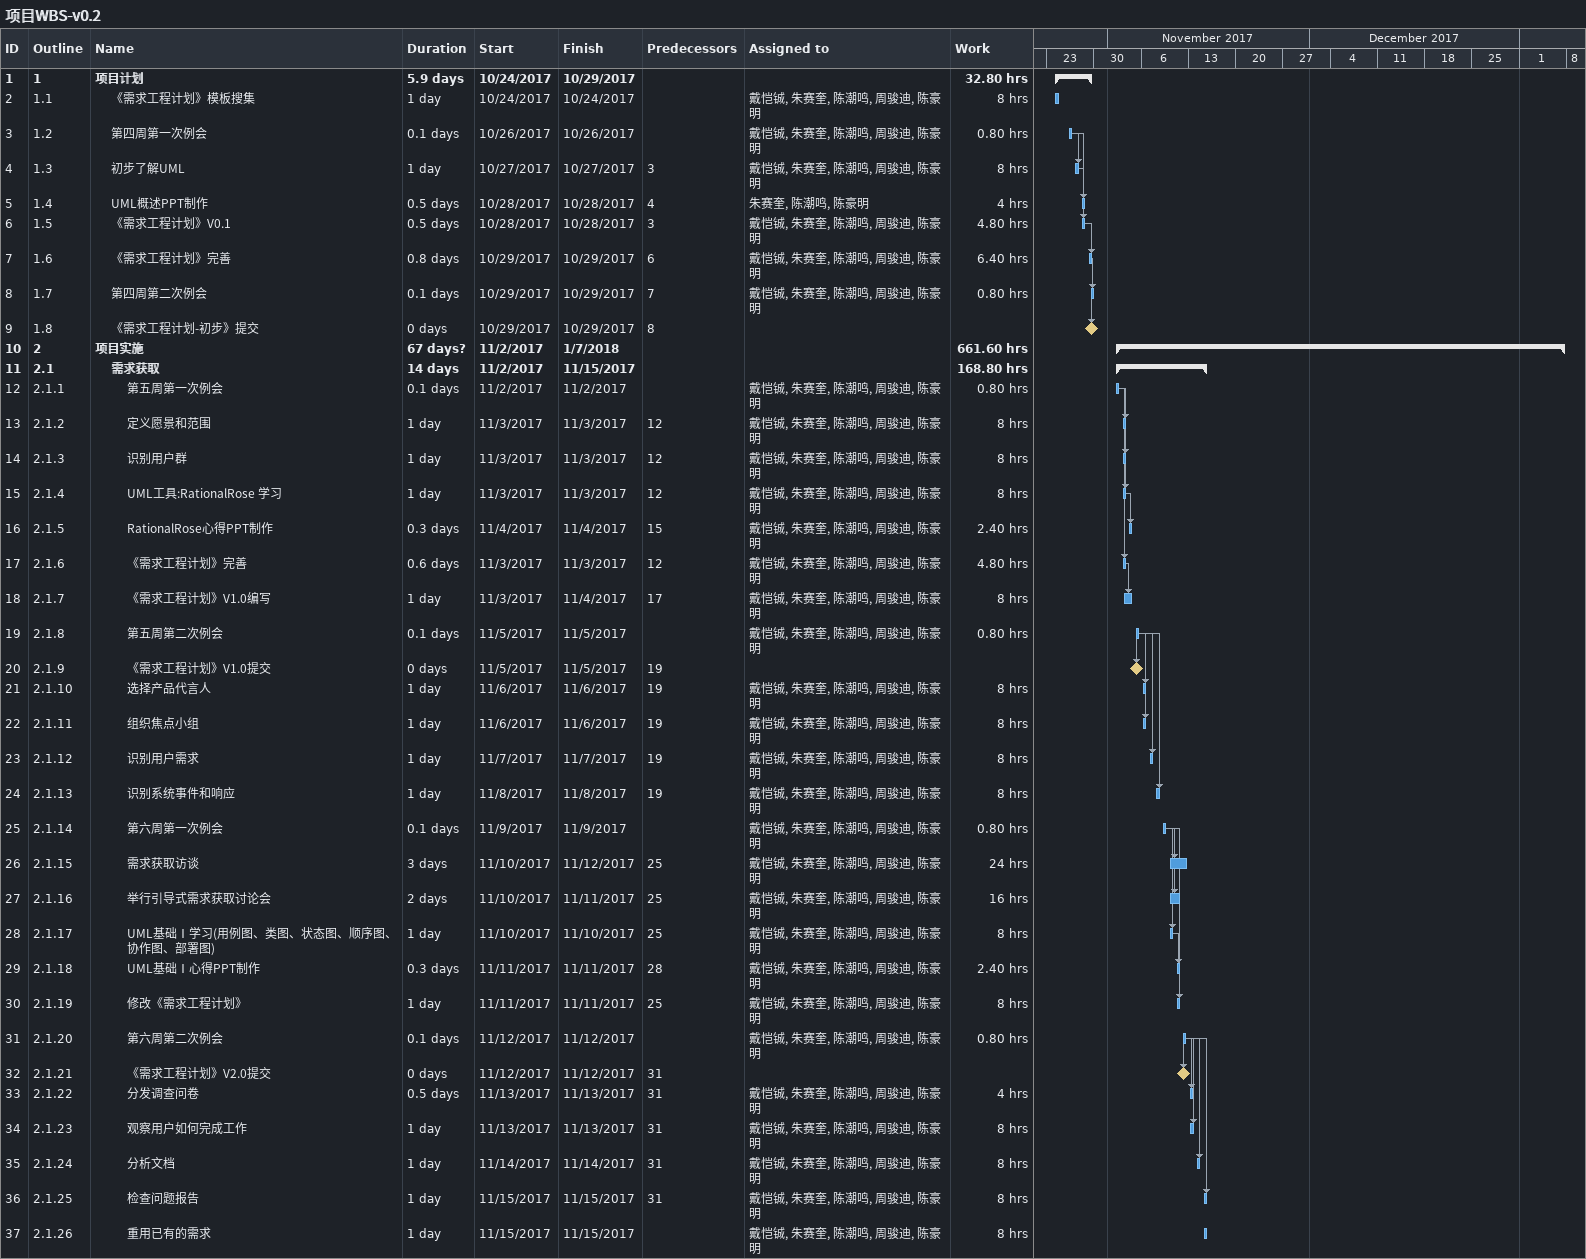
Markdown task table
项目WBS-v0.2

| ID | WBS | Task | Duration | Start | Finish | Predecessors | Resources | Work (h) |
|---|---|---|---|---|---|---|---|---|
| 1 | 1 | **项目计划** | 5.9d | 2017-10-24 | 2017-10-29 |  |  | 32.80 |
| 2 | 1.1 | 《需求工程计划》模板搜集 | 1d | 2017-10-24 | 2017-10-24 |  | 戴恺铖, 朱赛奎, 陈潮鸣, 周骏迪, 陈豪明 | 8 |
| 3 | 1.2 | 第四周第一次例会 | 0.1d | 2017-10-26 | 2017-10-26 |  | 戴恺铖, 朱赛奎, 陈潮鸣, 周骏迪, 陈豪明 | 0.80 |
| 4 | 1.3 | 初步了解UML | 1d | 2017-10-27 | 2017-10-27 | 3 | 戴恺铖, 朱赛奎, 陈潮鸣, 周骏迪, 陈豪明 | 8 |
| 5 | 1.4 | UML概述PPT制作 | 0.5d | 2017-10-28 | 2017-10-28 | 4 | 朱赛奎, 陈潮鸣, 陈豪明 | 4 |
| 6 | 1.5 | 《需求工程计划》V0.1 | 0.5d | 2017-10-28 | 2017-10-28 | 3 | 戴恺铖, 朱赛奎, 陈潮鸣, 周骏迪, 陈豪明 | 4.80 |
| 7 | 1.6 | 《需求工程计划》完善 | 0.8d | 2017-10-29 | 2017-10-29 | 6 | 戴恺铖, 朱赛奎, 陈潮鸣, 周骏迪, 陈豪明 | 6.40 |
| 8 | 1.7 | 第四周第二次例会 | 0.1d | 2017-10-29 | 2017-10-29 | 7 | 戴恺铖, 朱赛奎, 陈潮鸣, 周骏迪, 陈豪明 | 0.80 |
| 9 | 1.8 | 《需求工程计划-初步》提交 | 0d | 2017-10-29 | 2017-10-29 | 8 |  |  |
| 10 | 2 | **项目实施** | 67d? | 2017-11-02 | 2018-01-07 |  |  | 661.60 |
| 11 | 2.1 | **需求获取** | 14d | 2017-11-02 | 2017-11-15 |  |  | 168.80 |
| 12 | 2.1.1 | 第五周第一次例会 | 0.1d | 2017-11-02 | 2017-11-02 |  | 戴恺铖, 朱赛奎, 陈潮鸣, 周骏迪, 陈豪明 | 0.80 |
| 13 | 2.1.2 | 定义愿景和范围 | 1d | 2017-11-03 | 2017-11-03 | 12 | 戴恺铖, 朱赛奎, 陈潮鸣, 周骏迪, 陈豪明 | 8 |
| 14 | 2.1.3 | 识别用户群 | 1d | 2017-11-03 | 2017-11-03 | 12 | 戴恺铖, 朱赛奎, 陈潮鸣, 周骏迪, 陈豪明 | 8 |
| 15 | 2.1.4 | UML工具:RationalRose 学习 | 1d | 2017-11-03 | 2017-11-03 | 12 | 戴恺铖, 朱赛奎, 陈潮鸣, 周骏迪, 陈豪明 | 8 |
| 16 | 2.1.5 | RationalRose心得PPT制作 | 0.3d | 2017-11-04 | 2017-11-04 | 15 | 戴恺铖, 朱赛奎, 陈潮鸣, 周骏迪, 陈豪明 | 2.40 |
| 17 | 2.1.6 | 《需求工程计划》完善 | 0.6d | 2017-11-03 | 2017-11-03 | 12 | 戴恺铖, 朱赛奎, 陈潮鸣, 周骏迪, 陈豪明 | 4.80 |
| 18 | 2.1.7 | 《需求工程计划》V1.0编写 | 1d | 2017-11-03 | 2017-11-04 | 17 | 戴恺铖, 朱赛奎, 陈潮鸣, 周骏迪, 陈豪明 | 8 |
| 19 | 2.1.8 | 第五周第二次例会 | 0.1d | 2017-11-05 | 2017-11-05 |  | 戴恺铖, 朱赛奎, 陈潮鸣, 周骏迪, 陈豪明 | 0.80 |
| 20 | 2.1.9 | 《需求工程计划》V1.0提交 | 0d | 2017-11-05 | 2017-11-05 | 19 |  |  |
| 21 | 2.1.10 | 选择产品代言人 | 1d | 2017-11-06 | 2017-11-06 | 19 | 戴恺铖, 朱赛奎, 陈潮鸣, 周骏迪, 陈豪明 | 8 |
| 22 | 2.1.11 | 组织焦点小组 | 1d | 2017-11-06 | 2017-11-06 | 19 | 戴恺铖, 朱赛奎, 陈潮鸣, 周骏迪, 陈豪明 | 8 |
| 23 | 2.1.12 | 识别用户需求 | 1d | 2017-11-07 | 2017-11-07 | 19 | 戴恺铖, 朱赛奎, 陈潮鸣, 周骏迪, 陈豪明 | 8 |
| 24 | 2.1.13 | 识别系统事件和响应 | 1d | 2017-11-08 | 2017-11-08 | 19 | 戴恺铖, 朱赛奎, 陈潮鸣, 周骏迪, 陈豪明 | 8 |
| 25 | 2.1.14 | 第六周第一次例会 | 0.1d | 2017-11-09 | 2017-11-09 |  | 戴恺铖, 朱赛奎, 陈潮鸣, 周骏迪, 陈豪明 | 0.80 |
| 26 | 2.1.15 | 需求获取访谈 | 3d | 2017-11-10 | 2017-11-12 | 25 | 戴恺铖, 朱赛奎, 陈潮鸣, 周骏迪, 陈豪明 | 24 |
| 27 | 2.1.16 | 举行引导式需求获取讨论会 | 2d | 2017-11-10 | 2017-11-11 | 25 | 戴恺铖, 朱赛奎, 陈潮鸣, 周骏迪, 陈豪明 | 16 |
| 28 | 2.1.17 | UML基础Ⅰ学习(用例图、类图、状态图、顺序图、协作图、部署图) | 1d | 2017-11-10 | 2017-11-10 | 25 | 戴恺铖, 朱赛奎, 陈潮鸣, 周骏迪, 陈豪明 | 8 |
| 29 | 2.1.18 | UML基础Ⅰ心得PPT制作 | 0.3d | 2017-11-11 | 2017-11-11 | 28 | 戴恺铖, 朱赛奎, 陈潮鸣, 周骏迪, 陈豪明 | 2.40 |
| 30 | 2.1.19 | 修改《需求工程计划》 | 1d | 2017-11-11 | 2017-11-11 | 25 | 戴恺铖, 朱赛奎, 陈潮鸣, 周骏迪, 陈豪明 | 8 |
| 31 | 2.1.20 | 第六周第二次例会 | 0.1d | 2017-11-12 | 2017-11-12 |  | 戴恺铖, 朱赛奎, 陈潮鸣, 周骏迪, 陈豪明 | 0.80 |
| 32 | 2.1.21 | 《需求工程计划》V2.0提交 | 0d | 2017-11-12 | 2017-11-12 | 31 |  |  |
| 33 | 2.1.22 | 分发调查问卷 | 0.5d | 2017-11-13 | 2017-11-13 | 31 | 戴恺铖, 朱赛奎, 陈潮鸣, 周骏迪, 陈豪明 | 4 |
| 34 | 2.1.23 | 观察用户如何完成工作 | 1d | 2017-11-13 | 2017-11-13 | 31 | 戴恺铖, 朱赛奎, 陈潮鸣, 周骏迪, 陈豪明 | 8 |
| 35 | 2.1.24 | 分析文档 | 1d | 2017-11-14 | 2017-11-14 | 31 | 戴恺铖, 朱赛奎, 陈潮鸣, 周骏迪, 陈豪明 | 8 |
| 36 | 2.1.25 | 检查问题报告 | 1d | 2017-11-15 | 2017-11-15 | 31 | 戴恺铖, 朱赛奎, 陈潮鸣, 周骏迪, 陈豪明 | 8 |
| 37 | 2.1.26 | 重用已有的需求 | 1d | 2017-11-15 | 2017-11-15 |  | 戴恺铖, 朱赛奎, 陈潮鸣, 周骏迪, 陈豪明 | 8 |
